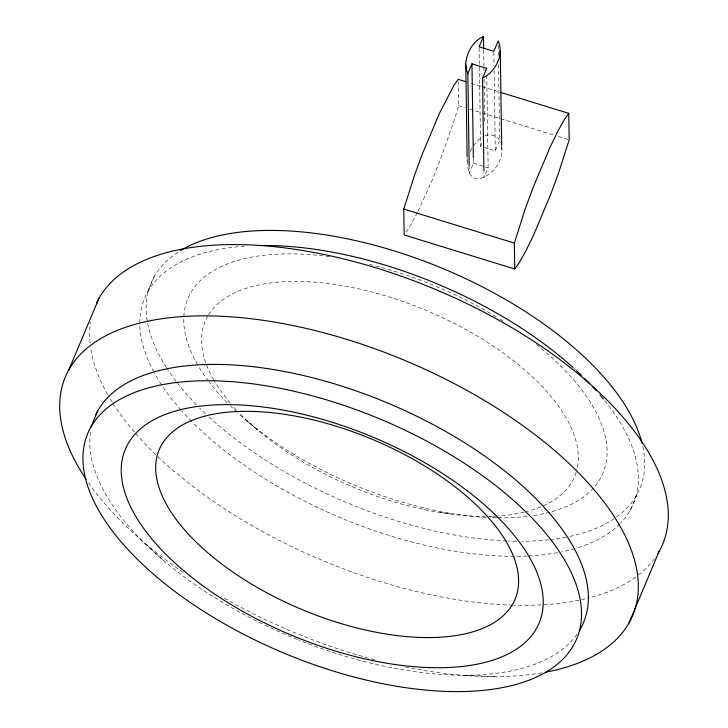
<?xml version="1.0" encoding="UTF-8"?>
<svg xmlns="http://www.w3.org/2000/svg" width="728" height="728" viewBox="0 0 728 728"><rect width="100%" height="100%" fill="white"/><g stroke="black" fill="none" stroke-linecap="round" stroke-linejoin="round"><path stroke-width="0.55" stroke-dasharray="3.64 2.73" d="M501.692 146.537C506.588 170.479 464.828 198.098 467.785 159.068M458.231 81.527L458.594 105.742L454.554 119.483L440.076 160.442L431.677 181.29L417.836 211.621M147.793 291.81L154.118 276.749M473.355 158.768L473.428 163.29L469.296 173.1L469.214 167.449M498.544 64.665L499.663 140.413L495.286 150.814L480.571 146.282L482.318 142.124M486.768 75.121L488.142 167.813L484.011 177.632L483.929 171.981M630.393 510L636.718 494.94M417.344 212.64L408.59 228.838L406.06 232.341M470.243 151.324C472.872 145.737 476.767 140.404 482.255 137.364M484.948 135.881C491.072 133.06 499.099 136.218 500.627 143.025M465.465 675.256L495.677 676.621M440.149 512.567L451.842 513.568M489.753 516.716L496.232 517.262M497.315 517.353L502.72 517.808M471.207 83.329L480.971 86.332M482.054 86.668L499.399 92.01M458.594 105.742L465.092 107.744M469.433 109.082L481.354 112.749M482.446 113.086L553.99 135.108M558.331 136.436L568.086 139.439M473.428 163.29L483.938 166.521M484.985 166.849L488.142 167.813M246.956 420.939L257.794 430.13M146.082 544.198L164.237 561.161M501.455 146.828L501.738 149.932M498.261 45.455L498.407 55.628M493.839 52.462L494.039 66.03M494.103 70.552L495.286 150.814M483.683 49.968L483.911 65.793M483.929 66.921L483.993 71.444M484.111 79.361L484.748 122.313M479.124 47.93L480.571 146.282M467.139 157.921L467.221 163.582M576.94 634.361A265.138 126.508 22.8 0 1 298.425 639.885M297.37 639.466A265.138 126.508 22.8 0 1 90.773 430.53M541.841 672.836A307.707 146.828 22.8 0 1 405.623 667.048M374.62 659.777A307.707 146.828 22.8 0 1 221.603 596.669M183.128 572.408A307.707 146.828 22.8 0 1 88.043 482.2M654.363 558.776A307.707 146.828 22.8 0 1 636.636 576.394M635.671 577.104A307.707 146.828 22.8 0 1 587.569 598.261M585.194 598.835A307.707 146.828 22.8 0 1 513.977 605.195M512.894 605.168A307.707 146.828 22.8 0 1 156.638 455.464M155.801 454.663A307.707 146.828 22.8 0 1 135.008 432.732M134.316 431.922A307.707 146.828 22.8 0 1 112.886 403.194M112.285 402.238A307.707 146.828 22.8 0 1 108.254 395.522M107.708 394.567A307.707 146.828 22.8 0 1 90.581 347.374M90.081 343.134A307.707 146.828 22.8 0 1 90.627 322.231M604.75 400.719A265.138 126.508 22.8 0 1 620.547 523.104M619.755 523.923A265.138 126.508 22.8 0 1 576.085 548.248M574.938 548.584A265.138 126.508 22.8 0 1 561.761 551.842M557.63 552.643A265.138 126.508 22.8 0 1 528.592 555.955M527.418 556.019A265.138 126.508 22.8 0 1 515.451 556.329M514.405 556.329A265.138 126.508 22.8 0 1 192.538 422.322M191.737 421.512A265.138 126.508 22.8 0 1 181.8 410.947M181.072 410.137A265.138 126.508 22.8 0 1 162.062 385.622M161.416 384.657A265.138 126.508 22.8 0 1 154.436 373.091M153.917 372.135A265.138 126.508 22.8 0 1 139.831 325.216M139.803 323.014A265.138 126.508 22.8 0 1 246.073 246.064M573.837 368.222A265.138 126.508 22.8 0 1 575.584 369.815M642.815 446.491A265.138 126.508 22.8 0 1 567.067 536.991M566.038 537.191A265.138 126.508 22.8 0 1 549.877 539.666M548.757 539.785A265.138 126.508 22.8 0 1 521.785 541.268M516.489 541.25A265.138 126.508 22.8 0 1 507.798 541.022M506.697 540.977A265.138 126.508 22.8 0 1 208.927 416.926M205.496 413.722A265.138 126.508 22.8 0 1 199.681 408.071M196.469 404.823A265.138 126.508 22.8 0 1 176.731 382.182M175.994 381.208A265.138 126.508 22.8 0 1 167.121 368.623M166.494 367.658A265.138 126.508 22.8 0 1 178.542 251.815M536.354 344.581A225.125 107.416 22.8 0 1 594.212 487.123M593.493 487.942A225.125 107.416 22.8 0 1 551.023 511.857M549.849 512.175A225.125 107.416 22.8 0 1 532.805 515.633M527.3 516.361A225.125 107.416 22.8 0 1 500.609 517.817M496.332 517.763A225.125 107.416 22.8 0 1 490.881 517.608M486.45 517.399A225.125 107.416 22.8 0 1 238.092 413.167M237.228 412.376A225.125 107.416 22.8 0 1 230.539 406.024M227.345 402.83A225.125 107.416 22.8 0 1 209.209 382.045M208.481 381.09A225.125 107.416 22.8 0 1 198.189 365.756M197.634 364.801A225.125 107.416 22.8 0 1 324.97 256.12M326.126 256.265A225.125 107.416 22.8 0 1 329.629 256.72M369.433 264.346A225.125 107.416 22.8 0 1 497.906 317.863M499.781 319.019A225.125 107.416 22.8 0 1 504.731 322.122M576.157 472.363A200.364 95.605 22.8 0 1 541.832 506.442M540.813 506.87A200.364 95.605 22.8 0 1 526.544 511.547M524.206 512.121A200.364 95.605 22.8 0 1 498.416 515.879M497.26 515.952A200.364 95.605 22.8 0 1 489.016 516.298M485.43 516.343A200.364 95.605 22.8 0 1 239.812 413.468M236.718 410.237A200.364 95.605 22.8 0 1 233.024 406.188M230.221 402.966A200.364 95.605 22.8 0 1 214.15 380.589M213.595 379.643A200.364 95.605 22.8 0 1 206.079 363.672M205.678 362.553A200.364 95.605 22.8 0 1 207.589 316.452M208.654 314.66A200.364 95.605 22.8 0 1 428.792 311.52A200.364 95.605 22.8 0 1 576.476 471.307"/><path stroke-width="1.09" d="M467.121 156.793L465.756 64.1C466.411 52.716 472.909 41.25 483.483 36.4L483.665 48.831M483.483 36.4L479.106 46.801L493.821 51.333L498.189 40.932C504.131 54.7 495.65 71.945 482.546 78.151L483.911 170.843M500.482 92.338L568.777 113.359L569.169 139.776L558.458 173.401L550.65 194.476L533.824 234.507L525.953 250.723L519.164 262.872L514.732 268.996L404.158 234.962L403.776 209.063L414.751 174.547L422.559 153.472L439.384 113.441L454.045 85.076L458.203 79.325L465.793 81.663M514.732 268.996L514.35 243.097L525.325 208.581L533.133 187.506L549.959 147.475L557.83 131.258L564.619 119.11L568.777 113.359M68.969 369.624L98.935 298.334M90.927 427.081L97.798 410.738M469.196 166.321L467.831 73.619L471.962 63.809L486.668 68.332L482.546 78.151M629.065 622.85L659.031 551.56M403.776 209.063L514.35 243.097M467.831 73.619L466.22 69.269L465.756 64.1M500.273 50.45L501.674 145.409M471.962 63.809L473.346 157.639M95.778 414.642A265.138 126.508 22.8 0 1 399.526 408.153A265.138 126.508 22.8 0 1 579.315 630.766M86.068 479.306A307.707 146.828 22.8 0 1 201.119 315.861A307.707 146.828 22.8 0 1 580.58 474.884A307.707 146.828 22.8 0 1 546.064 672.081M96.433 303.194A307.707 146.828 22.8 0 1 448.439 295.031A307.707 146.828 22.8 0 1 657.957 553.398M260.315 245.5A265.138 126.508 22.8 0 1 572.954 367.431M576.449 370.616A265.138 126.508 22.8 0 1 581.535 375.439M584.83 378.678A265.138 126.508 22.8 0 1 589.607 383.547M592.683 386.796A265.138 126.508 22.8 0 1 596.387 390.863M599.927 394.922A265.138 126.508 22.8 0 1 603.321 398.953M180.244 250.751A265.138 126.508 22.8 0 1 442.824 268.532A265.138 126.508 22.8 0 1 642.032 443.152M157.366 577.504A265.138 126.508 22.8 0 0 573.528 645.272A265.138 126.508 22.8 0 0 265.784 385.749A265.138 126.508 22.8 0 0 157.366 577.504M184.23 571.162A224.406 107.08 22.8 0 0 536.463 628.51A224.406 107.08 22.8 0 0 275.994 408.863A224.406 107.08 22.8 0 0 184.23 571.162M209.882 554.536A192.993 92.083 22.8 0 0 512.794 603.858A192.993 92.083 22.8 0 0 288.789 414.96A192.993 92.083 22.8 0 0 209.882 554.536"/></g></svg>
